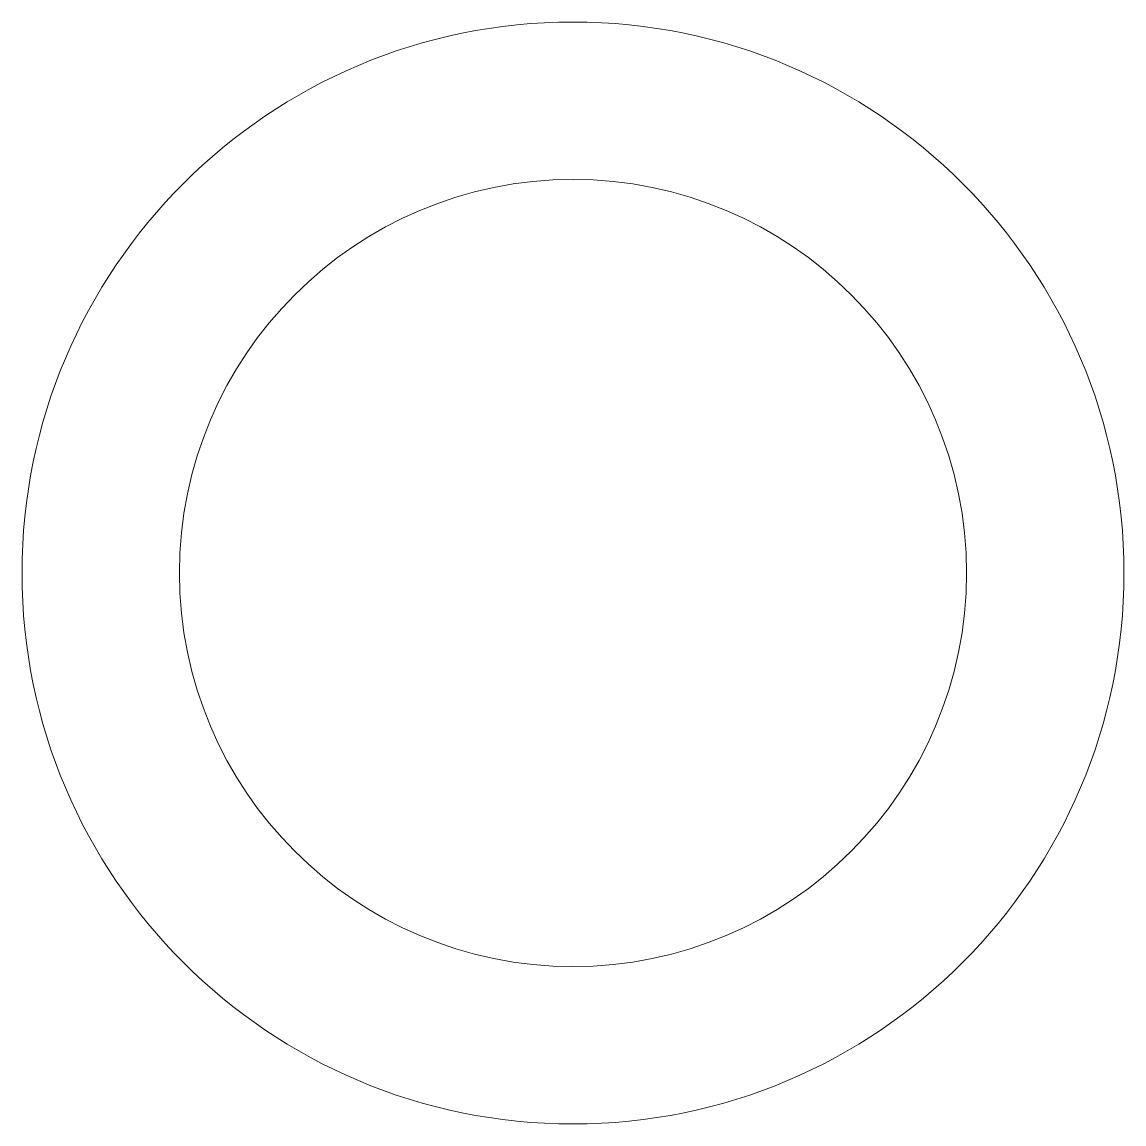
# Paper-space layout '_Top' of a CAD drawing. Header units: millimetres. Extents: x -3.5 to 3.5, y -3.5 to 3.5.
import ezdxf

# ---------------------------------------------------------------- set-up
doc = ezdxf.new("R2010")
doc.units = ezdxf.units.MM

psp = doc.layouts.new('_Top')

# ---------------------------------------------------------------- linework, layer by layer
at = {"color": 7, "linetype": 'Continuous', "lineweight": 15}
for radius in [3.5, 2.5]:
    psp.add_circle((0, 0), radius, dxfattribs=at)

doc.saveas('drawing.dxf')
